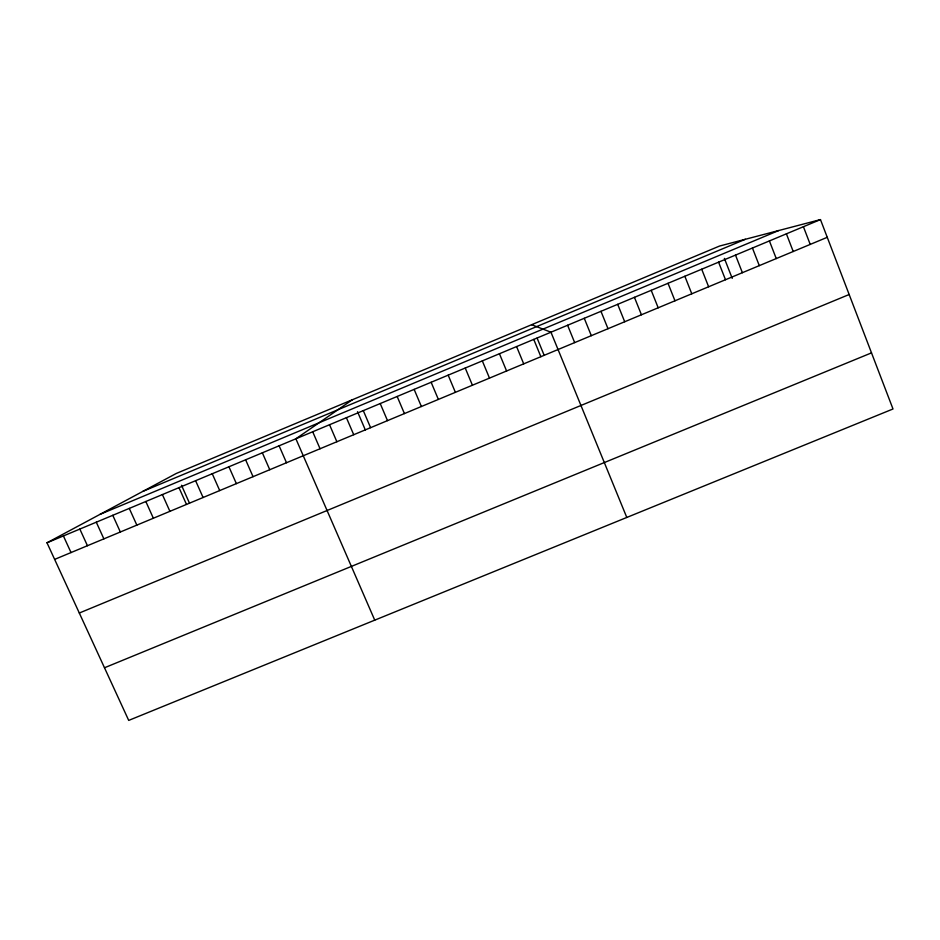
<?xml version="1.0" encoding="UTF-8"?>
<svg xmlns="http://www.w3.org/2000/svg" width="940" height="940" viewBox="0 0 940 940"><rect width="100%" height="100%" fill="white"/><g stroke="black" fill="none" stroke-linecap="round" stroke-linejoin="round"><path stroke-width="1.41" d="M352.394 399.735L295.889 438.792L374.743 620.153M47 542.791L176.238 473.478L719.547 246.045L820.467 219.596L893 408.982L128.71 720.404L47 542.791L820.467 219.596M142.892 491.362L745.361 239.277M100.122 514.309L778.72 230.535M54.638 559.394L827.247 237.315M79.312 613.021L849.161 294.514M104.493 667.764L871.509 352.876M531.605 324.711L550.957 332.208L626.792 517.458M63.403 535.941L71.029 552.567M96.291 522.194L103.882 538.867M79.841 529.067L87.444 545.717M112.777 515.308L120.344 532.005M129.285 508.411L136.84 525.119M145.829 501.502L153.361 518.234M162.397 494.581L169.905 511.337M195.602 480.704L203.087 497.507M181.502 485.263L189.492 503.182M178.988 487.649L186.484 504.428M212.252 473.748L219.713 490.574M228.925 466.781L236.375 483.63M245.622 459.801L253.048 476.674M262.354 452.81L269.757 469.718M279.11 445.807L286.5 462.738M312.703 431.765L320.058 448.744M329.541 424.739L336.873 441.741M346.402 417.689L353.722 434.715M363.298 410.627L370.595 427.677M357.517 411.708L365.308 429.897M380.218 403.554L387.491 420.638M397.162 396.48L404.423 413.577M431.143 382.274L438.369 399.43M414.14 389.383L421.379 406.503M448.18 375.166L455.383 392.332M465.241 368.034L472.421 385.224M482.326 360.889L489.493 378.115M499.446 353.745L506.589 370.983M516.589 346.578L523.709 363.851M537.104 338.095L544.178 355.332M533.755 339.399L540.864 356.695M567.607 325.264L574.669 342.606M584.269 318.296L591.319 335.662M600.966 311.316L608.004 328.706M617.686 304.325L624.701 321.75M634.441 297.334L641.433 314.771M668.023 283.304L674.979 300.788M651.209 290.319L658.188 307.791M684.849 276.266L691.781 293.785M701.71 269.228L708.619 286.759M724.388 258.382L732.236 278.381M718.583 262.166L725.492 279.732M735.503 255.104L742.377 272.694M752.435 248.031L759.297 265.632M786.404 233.837L793.219 251.497M769.402 240.934L776.252 258.571M803.418 226.728L810.221 244.412"/></g></svg>
